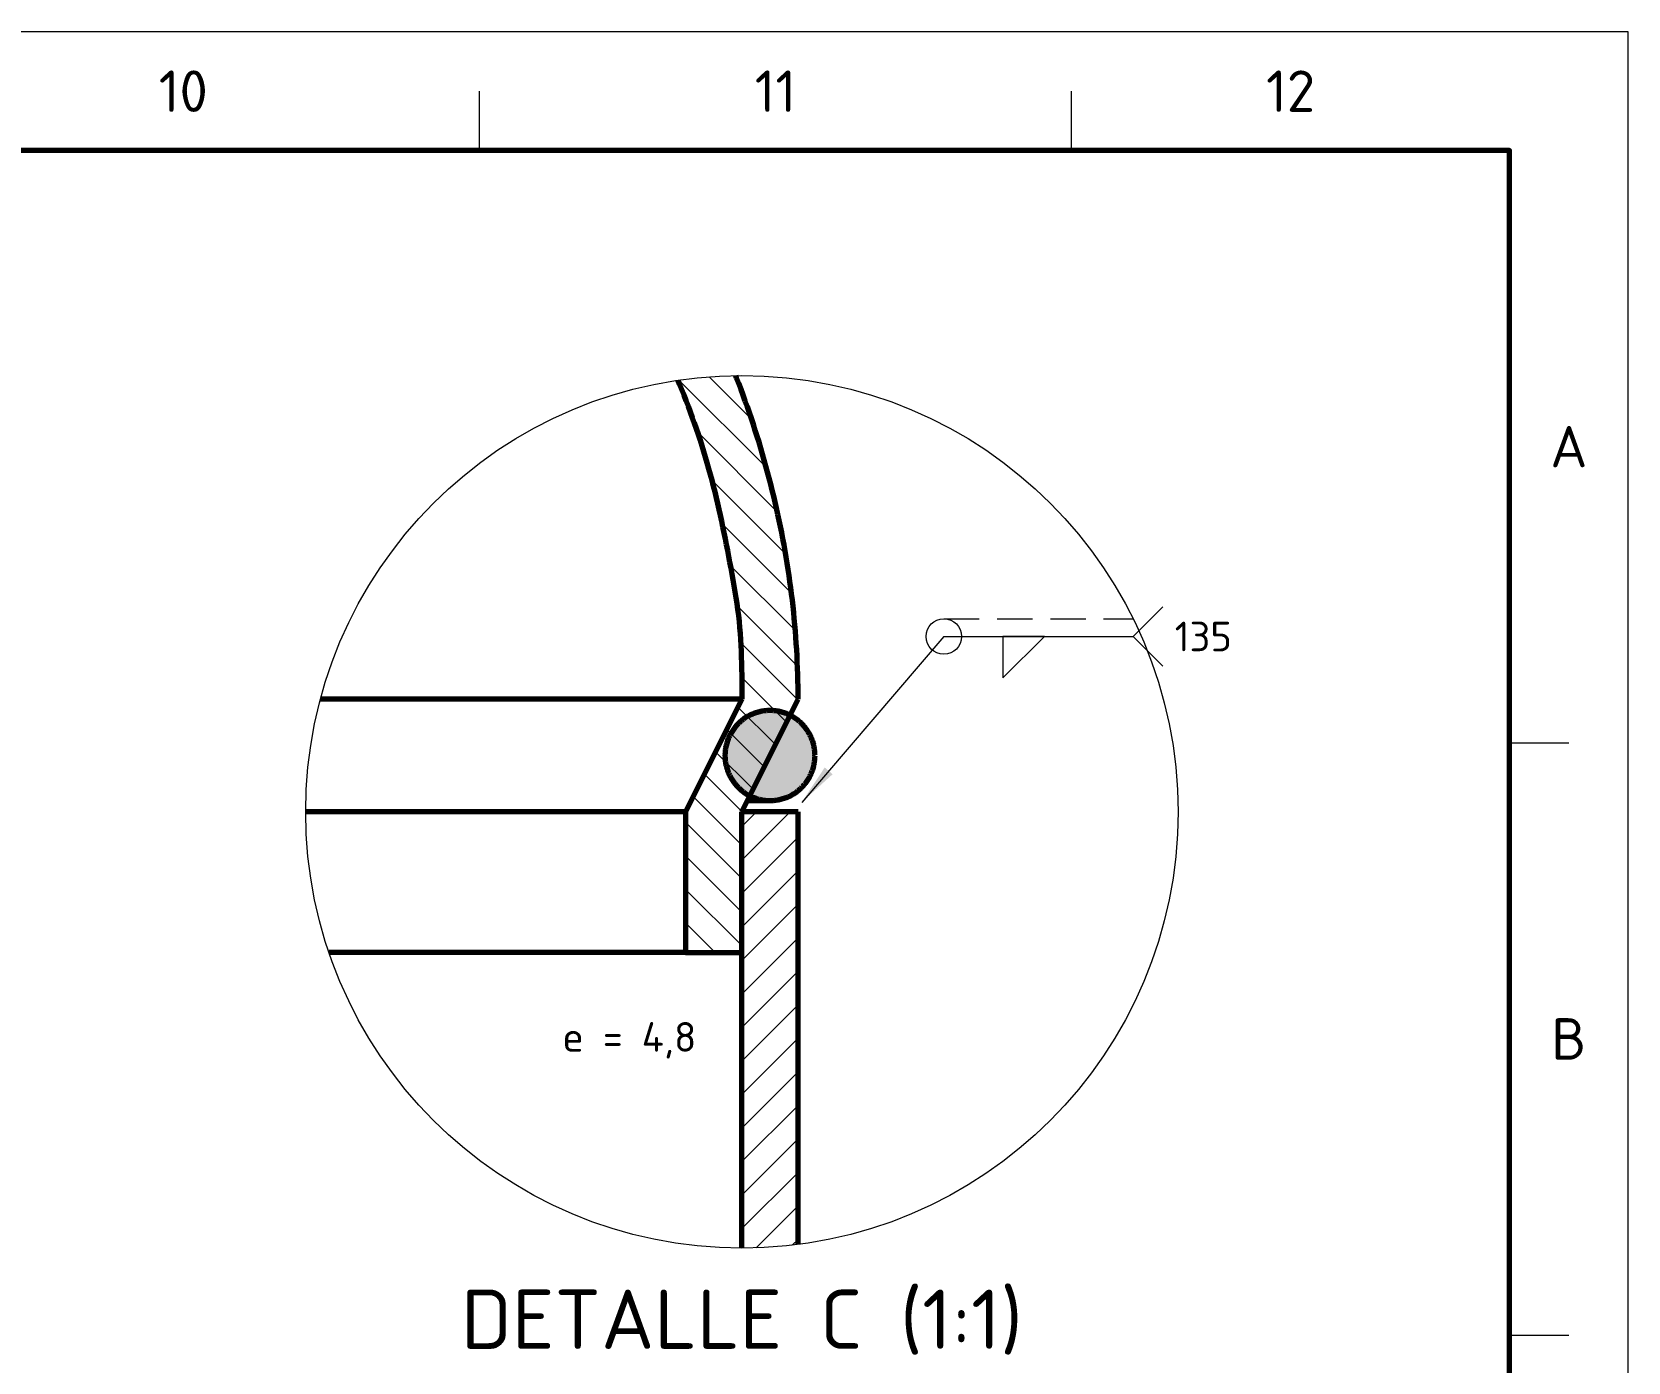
# Model space of a CAD drawing. Header units: millimetres. Extents: x 0 to 2382, y 0 to 420.
# Drawn here: x 1113.2 to 1248, y 307.7 to 420 of the extents above; entities that cross this region are included whole.
import ezdxf
from ezdxf.enums import TextEntityAlignment as Align

# ---------------------------------------------------------------- set-up
doc = ezdxf.new("R2010")
doc.units = ezdxf.units.MM
doc.linetypes.add('ISO02-TRAZOS', pattern=[4.5, 3, -1.5])
for name, color, linetype, lineweight in [('01-VISIBLE', 7, 'CONTINUOUS', 70), ('05-RAYADO', 8, 'CONTINUOUS', 18), ('06-TEXTO', 7, 'CONTINUOUS', 25), ('07-RECUADRO', 7, 'CONTINUOUS', 70), ('08-FINA', 5, 'CONTINUOUS', 18), ('12-SOLDADURA', 6, 'CONTINUOUS', 18)]:
    doc.layers.add(name, color=color, linetype=linetype, lineweight=lineweight)
doc.styles.add('ISO3098', font='isocpeur.ttf')

msp = doc.modelspace()

# ---------------------------------------------------------------- hatches: boundary and pattern name
at = {"layer": '05-RAYADO'}
h = msp.add_hatch(dxfattribs=at)
h.set_pattern_fill('ANSI31', scale=0.629921, angle=90)
h.paths.add_polyline_path([(1173.167, 342.292), (1168.417, 342.292), (1168.417, 354.167), (1173.167, 363.667), (1173.166, 364.173), (1173.164, 364.679), (1173.16, 365.185), (1173.154, 365.69), (1173.145, 366.196), (1173.134, 366.702), (1173.12, 367.208), (1173.102, 367.714), (1173.079, 368.219), (1173.051, 368.724), (1173.018, 369.229), (1172.978, 369.734), (1172.93, 370.237), (1172.874, 370.74), (1172.81, 371.242), (1172.739, 371.743), (1172.661, 372.243), (1172.578, 372.742), (1172.493, 373.241), (1172.405, 373.739), (1172.316, 374.237), (1172.226, 374.735), (1172.134, 375.232), (1172.04, 375.73), (1171.945, 376.227), (1171.847, 376.723), (1171.748, 377.219), (1171.647, 377.715), (1171.543, 378.21), (1171.438, 378.705), (1171.33, 379.199), (1171.219, 379.693), (1171.106, 380.186), (1170.99, 380.679), (1170.871, 381.17), (1170.748, 381.661), (1170.623, 382.151), (1170.493, 382.641), (1170.36, 383.129), (1170.222, 383.616), (1170.081, 384.101), (1169.935, 384.586), (1169.786, 385.069), (1169.632, 385.551), (1169.474, 386.032), (1169.312, 386.511), (1169.147, 386.99), (1168.977, 387.466), (1168.804, 387.942), (1168.627, 388.416), (1168.447, 388.888), (1168.263, 389.36), (1168.075, 389.83), (1167.884, 390.298), (1167.759, 390.601), (1167.762, 390.601), (1168.658, 390.723), (1169.556, 390.823), (1170.457, 390.9), (1171.359, 390.956), (1172.263, 390.989), (1172.651, 390.994), (1172.725, 390.806), (1172.913, 390.317), (1173.098, 389.826), (1173.28, 389.334), (1173.458, 388.841), (1173.633, 388.347), (1173.805, 387.852), (1173.974, 387.355), (1174.14, 386.858), (1174.302, 386.359), (1174.461, 385.859), (1174.616, 385.358), (1174.768, 384.857), (1174.917, 384.354), (1175.063, 383.85), (1175.204, 383.345), (1175.343, 382.839), (1175.478, 382.333), (1175.609, 381.825), (1175.737, 381.317), (1175.862, 380.807), (1175.983, 380.297), (1176.1, 379.786), (1176.214, 379.274), (1176.324, 378.762), (1176.431, 378.248), (1176.534, 377.734), (1176.634, 377.219), (1176.73, 376.704), (1176.823, 376.188), (1176.911, 375.671), (1176.996, 375.153), (1177.078, 374.635), (1177.156, 374.117), (1177.23, 373.598), (1177.3, 373.078), (1177.366, 372.558), (1177.429, 372.037), (1177.488, 371.516), (1177.543, 370.995), (1177.595, 370.473), (1177.643, 369.951), (1177.686, 369.428), (1177.726, 368.906), (1177.763, 368.383), (1177.795, 367.859), (1177.824, 367.336), (1177.848, 366.812), (1177.869, 366.288), (1177.886, 365.764), (1177.9, 365.24), (1177.909, 364.715), (1177.915, 364.191), (1177.917, 363.667), (1173.167, 354.167)])
h = msp.add_hatch(color=7, dxfattribs=at)
h.dxf.hatch_style = 1
h.paths.add_polyline_path([(1179.336, 358.716), (1179.32, 358.516), (1179.294, 358.317), (1179.257, 358.12), (1179.21, 357.925), (1179.153, 357.733), (1179.085, 357.544), (1179.008, 357.359), (1178.921, 357.178), (1178.824, 357.002), (1178.719, 356.832), (1178.604, 356.667), (1178.481, 356.508), (1178.35, 356.357), (1178.211, 356.212), (1178.064, 356.075), (1177.911, 355.946), (1177.751, 355.825), (1177.585, 355.713), (1177.413, 355.609), (1177.235, 355.515), (1177.054, 355.43), (1176.867, 355.355), (1176.678, 355.29), (1176.485, 355.236), (1176.289, 355.191), (1176.091, 355.157), (1175.892, 355.133), (1175.692, 355.12), (1175.492, 355.117), (1175.291, 355.125), (1175.091, 355.143), (1174.893, 355.172), (1174.696, 355.212), (1174.502, 355.262), (1174.31, 355.322), (1174.122, 355.392), (1173.938, 355.472), (1173.759, 355.561), (1173.584, 355.66), (1173.415, 355.768), (1173.252, 355.884), (1173.095, 356.009), (1172.945, 356.142), (1172.802, 356.283), (1172.667, 356.432), (1172.54, 356.587), (1172.421, 356.749), (1172.311, 356.916), (1172.21, 357.09), (1172.118, 357.268), (1172.036, 357.451), (1171.963, 357.638), (1171.901, 357.829), (1171.848, 358.022), (1171.806, 358.218), (1171.775, 358.417), (1171.754, 358.616), (1171.743, 358.816), (1171.743, 359.017), (1171.754, 359.217), (1171.775, 359.417), (1171.806, 359.615), (1171.848, 359.811), (1171.901, 360.005), (1171.963, 360.195), (1172.036, 360.382), (1172.118, 360.565), (1172.21, 360.744), (1172.311, 360.917), (1172.421, 361.085), (1172.54, 361.247), (1172.667, 361.402), (1172.802, 361.55), (1172.945, 361.691), (1173.095, 361.824), (1173.252, 361.949), (1173.415, 362.066), (1173.584, 362.174), (1173.759, 362.272), (1173.938, 362.362), (1174.122, 362.442), (1174.31, 362.512), (1174.502, 362.572), (1174.696, 362.621), (1174.893, 362.661), (1175.091, 362.69), (1175.291, 362.708), (1175.492, 362.716), (1175.692, 362.714), (1175.892, 362.7), (1176.091, 362.677), (1176.289, 362.642), (1176.485, 362.598), (1176.678, 362.543), (1176.867, 362.478), (1177.054, 362.403), (1177.235, 362.318), (1177.413, 362.224), (1177.585, 362.121), (1177.751, 362.009), (1177.911, 361.888), (1178.064, 361.758), (1178.211, 361.621), (1178.35, 361.477), (1178.481, 361.325), (1178.604, 361.166), (1178.719, 361.002), (1178.824, 360.831), (1178.921, 360.655), (1179.008, 360.474), (1179.085, 360.289), (1179.153, 360.1), (1179.21, 359.908), (1179.257, 359.713), (1179.294, 359.516), (1179.32, 359.317), (1179.336, 359.117), (1179.342, 358.917)])
h = msp.add_hatch(dxfattribs=at)
h.set_pattern_fill('ANSI31', scale=0.629921)
h.paths.add_polyline_path([(1177.917, 354.167), (1177.917, 317.643), (1177.675, 317.61), (1176.777, 317.511), (1175.876, 317.433), (1174.974, 317.378), (1174.071, 317.344), (1173.167, 317.333), (1173.167, 354.167)])
at = {"layer": '08-FINA'}
h = msp.add_hatch(color=7, dxfattribs=at)
h.dxf.hatch_style = 1
h.paths.add_polyline_path([(1178.217, 354.967), (1180.827, 357.339), (1180.162, 357.909)])

# ---------------------------------------------------------------- linework, layer by layer
at = {"layer": '01-VISIBLE'}
for points in [[(1177.917, 363.667), (1177.915, 364.191), (1177.909, 364.715), (1177.9, 365.24), (1177.886, 365.764), (1177.869, 366.288), (1177.848, 366.812), (1177.824, 367.336), (1177.795, 367.859), (1177.763, 368.383), (1177.726, 368.906), (1177.686, 369.428), (1177.643, 369.951), (1177.595, 370.473), (1177.543, 370.995), (1177.488, 371.516), (1177.429, 372.037), (1177.366, 372.558), (1177.3, 373.078), (1177.23, 373.598), (1177.156, 374.117), (1177.078, 374.635), (1176.996, 375.153), (1176.911, 375.671), (1176.823, 376.188), (1176.73, 376.704), (1176.634, 377.219), (1176.534, 377.734), (1176.431, 378.248), (1176.324, 378.762), (1176.214, 379.274), (1176.1, 379.786), (1175.983, 380.297), (1175.862, 380.807), (1175.737, 381.317), (1175.609, 381.825), (1175.478, 382.333), (1175.343, 382.839), (1175.204, 383.345), (1175.063, 383.85), (1174.917, 384.354), (1174.768, 384.857), (1174.616, 385.358), (1174.461, 385.859), (1174.302, 386.359), (1174.14, 386.858), (1173.974, 387.355), (1173.805, 387.852), (1173.633, 388.347), (1173.458, 388.841), (1173.28, 389.334), (1173.098, 389.826), (1172.913, 390.317), (1172.725, 390.806), (1172.651, 390.994)], [(1167.759, 390.601), (1167.884, 390.298), (1168.075, 389.83), (1168.263, 389.36), (1168.447, 388.888), (1168.627, 388.416), (1168.804, 387.942), (1168.977, 387.466), (1169.147, 386.99), (1169.312, 386.511), (1169.474, 386.032), (1169.632, 385.551), (1169.786, 385.069), (1169.935, 384.586), (1170.081, 384.101), (1170.222, 383.616), (1170.36, 383.129), (1170.493, 382.641), (1170.623, 382.151), (1170.748, 381.661), (1170.871, 381.17), (1170.99, 380.679), (1171.106, 380.186), (1171.219, 379.693), (1171.33, 379.199), (1171.438, 378.705), (1171.543, 378.21), (1171.647, 377.715), (1171.748, 377.219), (1171.847, 376.723), (1171.945, 376.227), (1172.04, 375.73), (1172.134, 375.232), (1172.226, 374.735), (1172.316, 374.237), (1172.405, 373.739), (1172.493, 373.241), (1172.578, 372.742), (1172.661, 372.243), (1172.739, 371.743), (1172.81, 371.242), (1172.874, 370.74), (1172.93, 370.237), (1172.978, 369.734), (1173.018, 369.229), (1173.051, 368.724), (1173.079, 368.219), (1173.102, 367.714), (1173.12, 367.208), (1173.134, 366.702), (1173.145, 366.196), (1173.154, 365.69), (1173.16, 365.185), (1173.164, 364.679), (1173.166, 364.173), (1173.167, 363.667)], [(1173.167, 363.667), (1172.721, 363.667), (1172.275, 363.667), (1171.83, 363.667), (1171.384, 363.667), (1170.939, 363.667), (1170.493, 363.667), (1170.047, 363.667), (1169.602, 363.667), (1169.156, 363.667), (1168.71, 363.667), (1168.265, 363.667), (1167.819, 363.667), (1167.374, 363.667), (1166.928, 363.667), (1166.482, 363.667), (1166.037, 363.667), (1165.591, 363.667), (1165.145, 363.667), (1164.7, 363.667), (1164.254, 363.667), (1163.809, 363.667), (1163.363, 363.667), (1162.917, 363.667), (1162.472, 363.667), (1162.026, 363.667), (1161.58, 363.667), (1161.135, 363.667), (1160.689, 363.667), (1160.244, 363.667), (1159.798, 363.667), (1159.352, 363.667), (1158.907, 363.667), (1158.461, 363.667), (1158.015, 363.667), (1157.57, 363.667), (1157.124, 363.667), (1156.679, 363.667), (1156.233, 363.667), (1155.787, 363.667), (1155.342, 363.667), (1154.896, 363.667), (1154.45, 363.667), (1154.005, 363.667), (1153.559, 363.667), (1153.114, 363.667), (1152.668, 363.667), (1152.222, 363.667), (1151.777, 363.667), (1151.331, 363.667), (1150.885, 363.667), (1150.44, 363.667), (1149.994, 363.667), (1149.549, 363.667), (1149.103, 363.667), (1148.657, 363.667), (1148.212, 363.667), (1147.766, 363.667), (1147.32, 363.667), (1146.875, 363.667), (1146.429, 363.667), (1145.984, 363.667), (1145.538, 363.667), (1145.092, 363.667), (1144.647, 363.667), (1144.201, 363.667), (1143.755, 363.667), (1143.31, 363.667), (1142.864, 363.667), (1142.419, 363.667), (1141.973, 363.667), (1141.527, 363.667), (1141.082, 363.667), (1140.636, 363.667), (1140.19, 363.667), (1139.745, 363.667), (1139.299, 363.667), (1138.854, 363.667), (1138.408, 363.667), (1137.962, 363.667), (1137.582, 363.667)], [(1173.167, 363.667), (1168.417, 354.167)], [(1175.542, 362.717), (1175.441, 362.715), (1175.341, 362.711), (1175.241, 362.705), (1175.141, 362.695), (1175.042, 362.684), (1174.942, 362.669), (1174.843, 362.652), (1174.745, 362.632), (1174.647, 362.61), (1174.55, 362.585), (1174.454, 362.558), (1174.358, 362.528), (1174.263, 362.495), (1174.169, 362.46), (1174.076, 362.423), (1173.984, 362.383), (1173.893, 362.34), (1173.803, 362.296), (1173.715, 362.249), (1173.627, 362.199), (1173.541, 362.147), (1173.457, 362.094), (1173.374, 362.037), (1173.292, 361.979), (1173.212, 361.919), (1173.133, 361.856), (1173.057, 361.791), (1172.982, 361.725), (1172.908, 361.656), (1172.837, 361.586), (1172.767, 361.514), (1172.7, 361.439), (1172.634, 361.364), (1172.571, 361.286), (1172.509, 361.207), (1172.45, 361.126), (1172.393, 361.043), (1172.338, 360.96), (1172.285, 360.874), (1172.234, 360.788), (1172.186, 360.7), (1172.14, 360.61), (1172.097, 360.52), (1172.055, 360.429), (1172.017, 360.336), (1171.98, 360.242), (1171.947, 360.148), (1171.915, 360.053), (1171.887, 359.957), (1171.861, 359.86), (1171.837, 359.762), (1171.816, 359.664), (1171.797, 359.566), (1171.782, 359.466), (1171.768, 359.367), (1171.758, 359.267), (1171.75, 359.167), (1171.745, 359.067), (1171.742, 358.967), (1171.742, 358.867), (1171.745, 358.766), (1171.75, 358.666), (1171.758, 358.566), (1171.768, 358.466), (1171.782, 358.367), (1171.797, 358.268), (1171.816, 358.169), (1171.837, 358.071), (1171.861, 357.974), (1171.887, 357.877), (1171.915, 357.781), (1171.947, 357.685), (1171.98, 357.591), (1172.017, 357.497), (1172.055, 357.405), (1172.097, 357.313), (1172.14, 357.223), (1172.186, 357.134), (1172.234, 357.046), (1172.285, 356.959), (1172.338, 356.874), (1172.393, 356.79), (1172.45, 356.708), (1172.509, 356.627), (1172.571, 356.547), (1172.634, 356.47), (1172.7, 356.394), (1172.767, 356.32), (1172.837, 356.247), (1172.908, 356.177), (1172.982, 356.108), (1173.057, 356.042), (1173.133, 355.977), (1173.212, 355.915), (1173.292, 355.854), (1173.374, 355.796), (1173.457, 355.74), (1173.541, 355.686), (1173.627, 355.634), (1173.715, 355.585), (1173.803, 355.538), (1173.893, 355.493), (1173.984, 355.451), (1174.076, 355.411), (1174.169, 355.373), (1174.263, 355.338), (1174.358, 355.306), (1174.454, 355.276), (1174.55, 355.248), (1174.647, 355.223), (1174.745, 355.201), (1174.843, 355.181), (1174.942, 355.164), (1175.042, 355.15), (1175.141, 355.138), (1175.241, 355.129), (1175.341, 355.122), (1175.441, 355.118), (1175.542, 355.117)], [(1173.167, 354.167), (1177.917, 363.667)], [(1179.342, 358.917), (1179.34, 359.018), (1179.336, 359.119), (1179.33, 359.22), (1179.32, 359.321), (1179.308, 359.421), (1179.293, 359.521), (1179.276, 359.621), (1179.256, 359.72), (1179.233, 359.819), (1179.208, 359.916), (1179.18, 360.014), (1179.149, 360.11), (1179.116, 360.206), (1179.081, 360.3), (1179.043, 360.394), (1179.002, 360.487), (1178.959, 360.578), (1178.914, 360.669), (1178.866, 360.758), (1178.816, 360.846), (1178.763, 360.932), (1178.708, 361.017), (1178.651, 361.101), (1178.592, 361.183), (1178.531, 361.263), (1178.467, 361.342), (1178.401, 361.419), (1178.334, 361.494), (1178.264, 361.568), (1178.193, 361.639), (1178.119, 361.709), (1178.044, 361.776), (1177.967, 361.842), (1177.888, 361.906), (1177.808, 361.967), (1177.726, 362.026), (1177.642, 362.083), (1177.557, 362.138), (1177.471, 362.191), (1177.383, 362.241), (1177.294, 362.289), (1177.203, 362.334), (1177.112, 362.377), (1177.019, 362.418), (1176.925, 362.456), (1176.831, 362.491), (1176.735, 362.524), (1176.639, 362.555), (1176.541, 362.583), (1176.444, 362.608), (1176.345, 362.631), (1176.246, 362.651), (1176.146, 362.668), (1176.046, 362.683), (1175.946, 362.695), (1175.845, 362.705), (1175.744, 362.711), (1175.643, 362.715), (1175.542, 362.717)], [(1175.542, 355.117), (1175.643, 355.118), (1175.744, 355.122), (1175.845, 355.129), (1175.946, 355.138), (1176.046, 355.15), (1176.146, 355.165), (1176.246, 355.182), (1176.345, 355.203), (1176.444, 355.225), (1176.541, 355.251), (1176.639, 355.278), (1176.735, 355.309), (1176.831, 355.342), (1176.925, 355.378), (1177.019, 355.416), (1177.112, 355.456), (1177.203, 355.499), (1177.294, 355.545), (1177.383, 355.593), (1177.471, 355.643), (1177.557, 355.695), (1177.642, 355.75), (1177.726, 355.807), (1177.808, 355.866), (1177.888, 355.928), (1177.967, 355.991), (1178.044, 356.057), (1178.119, 356.125), (1178.193, 356.194), (1178.264, 356.266), (1178.334, 356.339), (1178.401, 356.414), (1178.467, 356.491), (1178.531, 356.57), (1178.592, 356.65), (1178.651, 356.732), (1178.708, 356.816), (1178.763, 356.901), (1178.816, 356.988), (1178.866, 357.075), (1178.914, 357.165), (1178.959, 357.255), (1179.002, 357.346), (1179.043, 357.439), (1179.081, 357.533), (1179.116, 357.628), (1179.149, 357.723), (1179.18, 357.82), (1179.208, 357.917), (1179.233, 358.015), (1179.256, 358.113), (1179.276, 358.213), (1179.293, 358.312), (1179.308, 358.412), (1179.32, 358.513), (1179.33, 358.613), (1179.336, 358.714), (1179.34, 358.816), (1179.342, 358.917)], [(1173.642, 355.117), (1173.958, 355.117), (1174.275, 355.117), (1174.592, 355.117), (1174.909, 355.117), (1175.226, 355.117), (1175.542, 355.117)], [(1168.417, 354.167), (1167.983, 354.167), (1167.549, 354.167), (1167.115, 354.167), (1166.682, 354.167), (1166.248, 354.167), (1165.814, 354.167), (1165.38, 354.167), (1164.947, 354.167), (1164.513, 354.167), (1164.079, 354.167), (1163.645, 354.167), (1163.212, 354.167), (1162.778, 354.167), (1162.344, 354.167), (1161.91, 354.167), (1161.477, 354.167), (1161.043, 354.167), (1160.609, 354.167), (1160.175, 354.167), (1159.742, 354.167), (1159.308, 354.167), (1158.874, 354.167), (1158.44, 354.167), (1158.007, 354.167), (1157.573, 354.167), (1157.139, 354.167), (1156.705, 354.167), (1156.272, 354.167), (1155.838, 354.167), (1155.404, 354.167), (1154.97, 354.167), (1154.537, 354.167), (1154.103, 354.167), (1153.669, 354.167), (1153.235, 354.167), (1152.802, 354.167), (1152.368, 354.167), (1151.934, 354.167), (1151.5, 354.167), (1151.067, 354.167), (1150.633, 354.167), (1150.199, 354.167), (1149.765, 354.167), (1149.332, 354.167), (1148.898, 354.167), (1148.464, 354.167), (1148.03, 354.167), (1147.597, 354.167), (1147.163, 354.167), (1146.729, 354.167), (1146.295, 354.167), (1145.862, 354.167), (1145.428, 354.167), (1144.994, 354.167), (1144.56, 354.167), (1144.127, 354.167), (1143.693, 354.167), (1143.259, 354.167), (1142.825, 354.167), (1142.392, 354.167), (1141.958, 354.167), (1141.524, 354.167), (1141.09, 354.167), (1140.657, 354.167), (1140.223, 354.167), (1139.789, 354.167), (1139.355, 354.167), (1138.922, 354.167), (1138.488, 354.167), (1138.054, 354.167), (1137.62, 354.167), (1137.187, 354.167), (1136.753, 354.167), (1136.333, 354.167)], [(1168.417, 354.167), (1168.417, 342.292)], [(1177.917, 354.167), (1173.167, 354.167)], [(1173.167, 317.333), (1173.167, 354.167)], [(1173.167, 342.292), (1173.167, 354.167)], [(1177.917, 317.643), (1177.917, 354.167)], [(1168.417, 342.292), (1167.983, 342.292), (1167.549, 342.292), (1167.115, 342.292), (1166.682, 342.292), (1166.248, 342.292), (1165.814, 342.292), (1165.38, 342.292), (1164.947, 342.292), (1164.513, 342.292), (1164.079, 342.292), (1163.645, 342.292), (1163.212, 342.292), (1162.778, 342.292), (1162.344, 342.292), (1161.91, 342.292), (1161.477, 342.292), (1161.043, 342.292), (1160.609, 342.292), (1160.175, 342.292), (1159.742, 342.292), (1159.308, 342.292), (1158.874, 342.292), (1158.44, 342.292), (1158.007, 342.292), (1157.573, 342.292), (1157.139, 342.292), (1156.705, 342.292), (1156.272, 342.292), (1155.838, 342.292), (1155.404, 342.292), (1154.97, 342.292), (1154.537, 342.292), (1154.103, 342.292), (1153.669, 342.292), (1153.235, 342.292), (1152.802, 342.292), (1152.368, 342.292), (1151.934, 342.292), (1151.5, 342.292), (1151.067, 342.292), (1150.633, 342.292), (1150.199, 342.292), (1149.765, 342.292), (1149.332, 342.292), (1148.898, 342.292), (1148.464, 342.292), (1148.03, 342.292), (1147.597, 342.292), (1147.163, 342.292), (1146.729, 342.292), (1146.295, 342.292), (1145.862, 342.292), (1145.428, 342.292), (1144.994, 342.292), (1144.56, 342.292), (1144.127, 342.292), (1143.693, 342.292), (1143.259, 342.292), (1142.825, 342.292), (1142.392, 342.292), (1141.958, 342.292), (1141.524, 342.292), (1141.09, 342.292), (1140.657, 342.292), (1140.223, 342.292), (1139.789, 342.292), (1139.355, 342.292), (1138.922, 342.292), (1138.488, 342.292), (1138.303, 342.292)], [(1168.417, 342.292), (1173.167, 342.292)]]:
    msp.add_lwpolyline(points, dxfattribs=at)
at = {"layer": '07-RECUADRO'}
msp.add_lwpolyline([(679, 10), (1238, 10), (1238, 410), (679, 410)], close=True, dxfattribs=at)
at = {"layer": '08-FINA'}
for p, q in [((1151, 410), (1151, 415)), ((1201, 410), (1201, 415)), ((1238, 360), (1243, 360)), ((1238, 310), (1243, 310))]:
    msp.add_line(p, q, dxfattribs=at)
msp.add_lwpolyline([(654, 0), (1248, 0), (1248, 420), (654, 420)], close=True, dxfattribs=at)
msp.add_circle((1173.167, 354.167), 36.833, dxfattribs=at)
at = {"layer": '12-SOLDADURA'}
for p, q in [((1206.217, 368.967), (1208.717, 371.467)), ((1190.217, 368.967), (1178.217, 354.967)), ((1190.217, 368.967), (1206.217, 368.967)), ((1206.217, 368.967), (1208.717, 366.467))]:
    msp.add_line(p, q, dxfattribs=at)
at = {"layer": '12-SOLDADURA', "linetype": 'ISO02-TRAZOS'}
msp.add_line((1190.217, 370.467), (1206.217, 370.467), dxfattribs=at)
at = {"layer": '12-SOLDADURA'}
msp.add_lwpolyline([(1195.217, 368.967), (1195.217, 365.467), (1198.717, 368.967)], close=True, dxfattribs=at)
msp.add_circle((1190.217, 368.967), 1.5, dxfattribs=at)

# ---------------------------------------------------------------- texts
at = {"layer": '06-TEXTO', "style": 'ISO3098'}
for s, height, p in [('10', 3.5, (1126, 415)), ('11', 3.5, (1176, 415)), ('12', 3.5, (1219.5, 415)), ('A', 3.5, (1243, 385)), ('e = 4,8', 2.5, (1163.667, 335.167)), ('B', 3.5, (1243, 335)), ('DETALLE C (1:1)', 5, (1173.167, 311.333))]:
    msp.add_text(s, height=height, dxfattribs=at).set_placement(p, align=Align.MIDDLE_CENTER)
at = {"layer": '12-SOLDADURA', "style": 'ISO3098'}
msp.add_text('135', height=2.5, dxfattribs=at).set_placement((1209.717, 368.967), align=Align.MIDDLE_LEFT)

doc.saveas('drawing.dxf')
